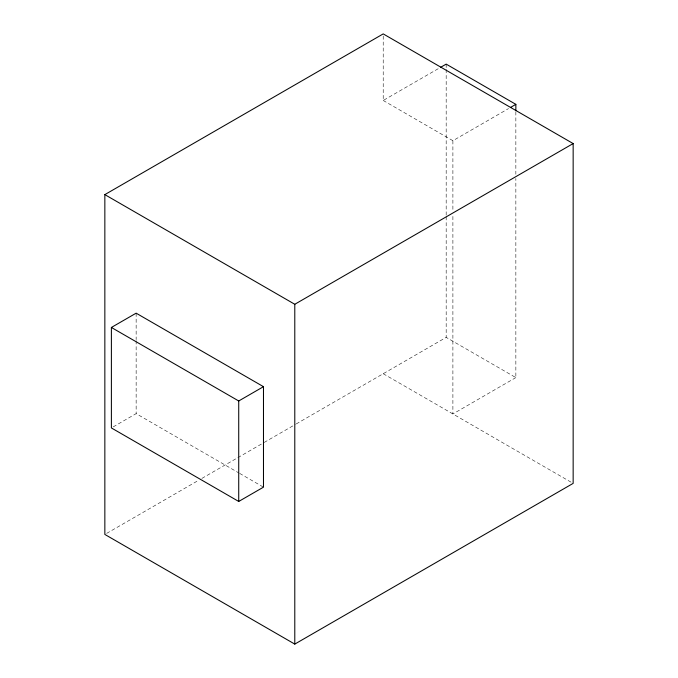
<?xml version="1.0" encoding="UTF-8"?>
<svg xmlns="http://www.w3.org/2000/svg" width="678" height="678" viewBox="0 0 678 678"><rect width="100%" height="100%" fill="white"/><g stroke="black" fill="none" stroke-linecap="round" stroke-linejoin="round"><path stroke-width="0.51" stroke-dasharray="3.39 2.54" d="M383.214 36.01L383.214 100.471L439.785 67.808M383.214 100.471L452.896 140.702L508.559 108.573M113.218 426.877L136.142 413.639L238.749 472.88M106.675 533.383L198.239 480.516M201.908 478.397L263.259 442.98M264.174 442.446L295.303 424.47M296.227 423.945L446.175 337.373L515.856 377.595L515.856 178.492M515.856 377.595L452.896 413.953L452.896 214.841M383.214 373.722L571.334 482.329M239.665 473.405L263.479 487.16M515.856 111.768L515.856 174.254M452.896 140.702L452.896 210.604M446.175 64.122L446.175 68.359M446.175 69.419L446.175 215.57M446.175 216.629L446.175 337.373M136.142 313.168L136.142 339.61M136.142 340.661L136.142 413.639"/><path stroke-width="1.02" d="M104.844 194.62L383.214 33.9L573.156 143.567L573.156 483.38L294.786 644.1L104.844 534.434L104.844 194.62L294.786 304.278L573.156 143.567M440.7 67.283L446.175 64.122L515.856 104.353L515.856 110.709M111.387 327.457L136.142 313.168L263.479 386.68L263.479 487.16L238.724 501.457L111.387 427.937L111.387 327.457L238.724 400.978L263.479 386.68M510.381 107.514L515.856 104.353M294.786 304.278L294.786 644.1M238.724 400.978L238.724 501.457"/></g></svg>
